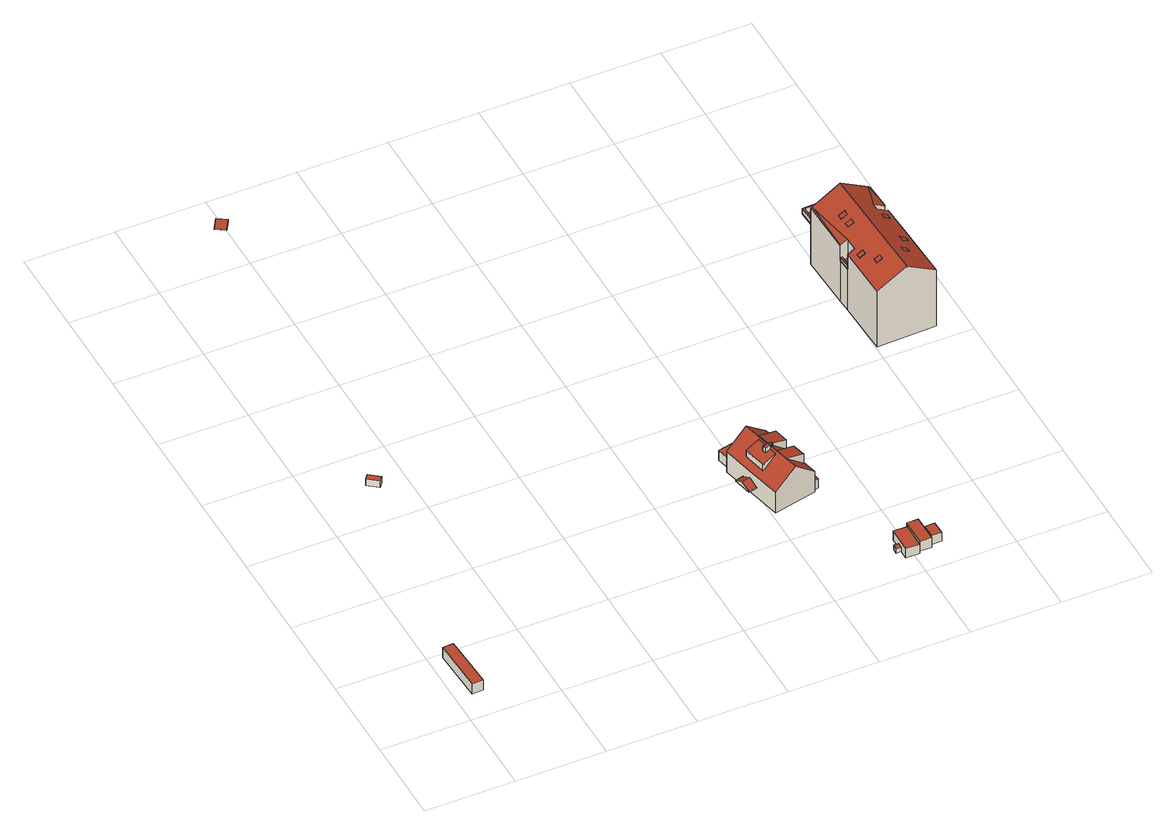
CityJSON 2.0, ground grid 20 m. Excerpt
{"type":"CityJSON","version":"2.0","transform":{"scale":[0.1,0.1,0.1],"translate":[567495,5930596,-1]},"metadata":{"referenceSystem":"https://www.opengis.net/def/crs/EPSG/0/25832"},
"CityObjects":{
"building1":{"type":"Building","attributes":{"Grundfläche 2D":"29.590932","Grundhöhe NN":"5.569"},"geometry":[{"type":"Solid","lod":"3","boundaries":[[[[0,1,2,3]],[[4,5,3,2]],[[5,6,0,3]],[[6,7,1,0]],[[7,4,2,1]],[[7,6,5,4]]]],"semantics":{"surfaces":[{"type":"RoofSurface"},{"type":"WallSurface"},{"type":"GroundSurface"}],"values":[[0,1,1,1,1,2]]}}]},
"building2":{"type":"Building","attributes":{"Grundfläche 2D":"3.899301","Grundhöhe NN":"5.069"},"geometry":[{"type":"Solid","lod":"3","boundaries":[[[[8,9,10,11]],[[12,13,11,10]],[[13,14,8,11]],[[14,15,9,8]],[[15,12,10,9]],[[15,14,13,12]]]],"semantics":{"surfaces":[{"type":"RoofSurface"},{"type":"WallSurface"},{"type":"GroundSurface"}],"values":[[0,1,1,1,1,2]]}}]},
"building3":{"type":"Building","attributes":{"Grundfläche 2D":"6.041220","Grundhöhe NN":"-0.001"},"geometry":[{"type":"Solid","lod":"3","boundaries":[[[[16,17,18,19]],[[20,21,19,18]],[[21,22,16,19]],[[22,23,17,16]],[[23,20,18,17]],[[23,22,21,20]]]],"semantics":{"surfaces":[{"type":"RoofSurface"},{"type":"WallSurface"},{"type":"GroundSurface"}],"values":[[0,1,1,1,1,2]]}}]},
"building4":{"type":"Building","attributes":{"Grundfläche 2D":"156.137050","Grundhöhe NN":"4.128"},"children":["building4-1","building4-2","building4-3"],"geometry":[{"type":"MultiSurface","lod":"3","boundaries":[[[24,25,26,27]],[[28,29,30,31]],[[32,33,34,35,36,37,38,39,40,41,42]],[[43,44,45,46,47,48,49],[39,38,35,34,50,51,52,53,54,55]],[[45,44,43,49,56,57,58],[59,60,26,25,61,62],[63,64,65,66,67,68,69,70]],[[71,72,73,74]],[[61,25,24,62]],[[60,59,27,26]],[[59,62,24,27]],[[69,68,31,30,70]],[[68,67,28,31]],[[66,65,29,28,67]],[[65,64,63,70,30,29]],[[40,54,53,52,51,42,41]],[[33,32,42,51,50,34]],[[54,40,39,55]],[[48,47,46,75,76]],[[56,49,48,76,77]],[[72,78,79,58,57,56,77,80,73]],[[75,46,45,58,79]],[[74,73,80,81]],[[71,74,81,82]],[[72,71,82,78]],[[77,76,75,79,78,82,81,80]]],"semantics":{"surfaces":[{"type":"RoofSurface"},{"type":"WallSurface"},{"type":"GroundSurface"}],"values":[0,0,0,0,0,0,1,1,1,1,1,1,1,1,1,1,1,1,1,1,1,1,1,2]}}]},
"building4-1":{"type":"BuildingInstallation","parents":["building4"],"geometry":[{"type":"MultiSurface","lod":"3","boundaries":[[[83,84,85,86]],[[86,85,37,36]],[[87,83,86,36,35]],[[87,88,84,83]],[[37,85,84,88,38]]],"semantics":{"surfaces":[{"type":"RoofSurface"},{"type":"WallSurface"}],"values":[0,1,1,1,1]}}]},
"building4-2":{"type":"BuildingInstallation","parents":["building4"],"geometry":[{"type":"MultiSurface","lod":"3","boundaries":[[[89,90,91,92,93,94,95,96,97,98,99,100,101,102,103,104,105,106,107,108,109,110,111,112,113,114]],[[115,116,93,92]],[[116,117,94,93]],[[117,118,94]],[[119,115,92,91]],[[118,44,95,94]],[[44,120,96,95]],[[120,121,97,96]],[[121,122,98,97]],[[122,123,99,98]],[[123,124,99]],[[124,125,100,99]],[[125,126,101,100]],[[126,127,102,101]],[[127,128,103,102]],[[128,129,104,103]],[[129,43,105,104]],[[43,130,106,105]],[[130,131,106]],[[131,132,107,106]],[[132,133,108,107]],[[133,134,109,108]],[[134,135,109]],[[135,136,110,109]],[[136,137,111,110]],[[137,138,112,111]],[[138,139,113,112]],[[139,140,114,113]],[[140,141,89,114]],[[141,142,89]],[[142,143,90,89]],[[143,144,91,90]],[[144,119,91]]],"semantics":{"surfaces":[{"type":"RoofSurface"},{"type":"WallSurface"}],"values":[0,1,1,1,1,1,1,1,1,1,1,1,1,1,1,1,1,1,1,1,1,1,1,1,1,1,1,1,1,1,1,1,1]}}]},
"building4-3":{"type":"BuildingInstallation","parents":["building4"],"geometry":[{"type":"MultiSurface","lod":"3","boundaries":[[[145,146,147,148]],[[149,146,145,150]],[[148,147,151,152]],[[150,145,148,152,153]],[[149,150,153,154]],[[147,146,149,154,151]],[[152,151,154,153]]],"semantics":{"surfaces":[{"type":"RoofSurface"},{"type":"WallSurface"},{"type":"OuterCeilingSurface"}],"values":[0,0,1,1,1,1,2]}}]},
"building5":{"type":"Building","attributes":{"Grundfläche 2D":"29.785832","Grundhöhe NN":"4.368"},"geometry":[{"type":"Solid","lod":"3","boundaries":[[[[155,156,157,158]],[[156,155,159,160]],[[157,156,160,161]],[[158,157,161,162]],[[155,158,162,159]],[[160,159,162,161]]]],"semantics":{"surfaces":[{"type":"RoofSurface"},{"type":"WallSurface"},{"type":"GroundSurface"}],"values":[[0,1,1,1,1,2]]}}]},
"building6":{"type":"Building","attributes":{"Grundfläche 2D":"18.738500","Grundhöhe NN":"4.293"},"geometry":[{"type":"Solid","lod":"3","boundaries":[[[[163,164,165,166]],[[167,168,169,170]],[[168,171,172,164,163,173,174,169]],[[165,164,172,175]],[[166,165,175,176]],[[163,166,176,173]],[[170,169,174,177]],[[167,170,177,178]],[[168,167,178,171]],[[173,176,175,172,171,178,177,174]]]],"semantics":{"surfaces":[{"type":"RoofSurface"},{"type":"WallSurface"},{"type":"GroundSurface"}],"values":[[0,0,1,1,1,1,1,1,1,2]]}}]},
"building7":{"type":"Building","attributes":{"Grundfläche 2D":"15.034995","Grundhöhe NN":"4.293"},"geometry":[{"type":"Solid","lod":"3","boundaries":[[[[179,180,181,182]],[[183,184,182,181]],[[184,185,179,182]],[[185,186,180,179]],[[186,183,181,180]],[[186,185,184,183]]]],"semantics":{"surfaces":[{"type":"RoofSurface"},{"type":"WallSurface"},{"type":"GroundSurface"}],"values":[[0,1,1,1,1,2]]}}]},
"building8":{"type":"Building","attributes":{"Grundfläche 2D":"6.723170","Grundhöhe NN":"4.293"},"geometry":[{"type":"Solid","lod":"3","boundaries":[[[[187,188,189,190]],[[191,192,190,189]],[[192,193,187,190]],[[193,194,188,187]],[[194,191,189,188]],[[194,193,192,191]]]],"semantics":{"surfaces":[{"type":"RoofSurface"},{"type":"WallSurface"},{"type":"GroundSurface"}],"values":[[0,1,1,1,1,2]]}}]},
"building9":{"type":"Building","attributes":{"Grundfläche 2D":"413.787176","Grundhöhe NN":"-0.001"},"children":["building9-1","building9-2","building9-3","building9-4","building9-5","building9-6","building9-7","building9-8","building9-9"],"geometry":[{"type":"MultiSurface","lod":"3","boundaries":[[[195,196,197,198,199,200,201,202]],[[203,199,198,204,205,206,207]],[[196,208,209,210,197]],[[211,197,210]],[[212,213,204]],[[213,205,204]],[[214,215,216,217,218,219]],[[220,221,222,223,224,225]],[[226,227,228,229]],[[200,199,203,230,231]],[[201,200,231,232,227,202]],[[202,227,226,195]],[[195,226,229,196]],[[233,209,208,196,229,228,234]],[[235,211,210,209,233,236,237,224]],[[238,212,204,198,197,211,235,224,223,222,221]],[[239,240,241,237,236,242]],[[243,213,212,238,221,240,239,244,216]],[[216,214,205,213,243]],[[205,214,219,206]],[[206,219,218,217,245,207]],[[207,245,217,246,230,203]],[[217,216,244,246]],[[221,220,247,240]],[[225,224,237,248]],[[220,225,248,247]],[[228,227,232,234]],[[234,232,231,230,246,244,239,242,236,233],[249,250,244]],[[241,240,247,248,237]]],"semantics":{"surfaces":[{"type":"RoofSurface"},{"type":"WallSurface"},{"type":"GroundSurface"}],"values":[0,0,0,0,0,0,0,0,0,1,1,1,1,1,1,1,1,1,1,1,1,1,1,1,1,1,1,2,2]}}]},
"building9-1":{"type":"BuildingInstallation","parents":["building9"],"geometry":[{"type":"MultiSurface","lod":"3","boundaries":[[[251,252,253,254,255,256]],[[257,258,256,255]],[[258,259,260,252,251,256]],[[260,261,253,252]],[[255,254,253,261,262,257]]],"semantics":{"surfaces":[{"type":"RoofSurface"},{"type":"WallSurface"}],"values":[0,1,1,1,1]}}]},
"building9-2":{"type":"BuildingInstallation","parents":["building9"],"geometry":[{"type":"MultiSurface","lod":"3","boundaries":[[[263,264,265,266]],[[267,268,266,265]],[[263,266,268,269]],[[264,263,269,270]],[[270,267,265,264]]],"semantics":{"surfaces":[{"type":"RoofSurface"},{"type":"WallSurface"}],"values":[0,1,1,1,1]}}]},
"building9-3":{"type":"BuildingInstallation","parents":["building9"],"geometry":[{"type":"MultiSurface","lod":"3","boundaries":[[[271,272,273,274,275,276,277]],[[272,271,277,278,273]],[[275,274,273,279]],[[279,280,276,275]],[[280,278,277,276]]],"semantics":{"surfaces":[{"type":"RoofSurface"},{"type":"WallSurface"}],"values":[0,1,1,1,1]}}]},
"building9-4":{"type":"BuildingInstallation","parents":["building9"],"geometry":[{"type":"MultiSurface","lod":"3","boundaries":[[[281,282,283,284]],[[285,286,282,281]],[[287,288,283,282,286]],[[288,289,284,283]],[[285,281,284,289]]],"semantics":{"surfaces":[{"type":"RoofSurface"},{"type":"WallSurface"}],"values":[0,1,1,1,1]}}]},
"building9-5":{"type":"BuildingInstallation","parents":["building9"],"geometry":[{"type":"MultiSurface","lod":"3","boundaries":[[[290,291,292,293,294,295,296]],[[297,298,293,292]],[[298,299,300,301,296,295,294,293]],[[290,296,301,302]],[[297,292,291,290,302,303]]],"semantics":{"surfaces":[{"type":"RoofSurface"},{"type":"WallSurface"}],"values":[0,1,1,1,1]}}]},
"building9-6":{"type":"BuildingInstallation","parents":["building9"],"geometry":[{"type":"MultiSurface","lod":"3","boundaries":[[[304,305,306,307]],[[307,306,308,309]],[[304,307,309,310]],[[305,304,310,311]],[[311,308,306,305]]],"semantics":{"surfaces":[{"type":"RoofSurface"},{"type":"WallSurface"}],"values":[0,1,1,1,1]}}]},
"building9-7":{"type":"BuildingInstallation","parents":["building9"],"geometry":[{"type":"MultiSurface","lod":"3","boundaries":[[[312,313,314,315,316,317]],[[318,317,316,315,319,320]],[[312,317,318,321]],[[313,312,321,322]],[[319,315,314,313,322,323]]],"semantics":{"surfaces":[{"type":"RoofSurface"},{"type":"WallSurface"}],"values":[0,1,1,1,1]}}]},
"building9-8":{"type":"BuildingInstallation","parents":["building9"],"geometry":[{"type":"MultiSurface","lod":"3","boundaries":[[[243,245,324,325]],[[216,217,245,243]],[[218,324,245,217]],[[325,324,218,215]],[[215,216,243,325]]],"semantics":{"surfaces":[{"type":"RoofSurface"},{"type":"WallSurface"}],"values":[0,1,1,1,1]}}]},
"building9-9":{"type":"BuildingInstallation","parents":["building9"],"geometry":[{"type":"MultiSurface","lod":"3","boundaries":[[[238,326,327,328,329,235,330,331]],[[222,326,238,221]],[[222,332,327,326]],[[328,327,332,333]],[[333,223,329,328]],[[224,235,329,223]],[[224,225,330,235]],[[225,220,331,330]],[[220,221,238,331]]],"semantics":{"surfaces":[{"type":"RoofSurface"},{"type":"WallSurface"}],"values":[0,1,1,1,1,1,1,1,1]}}]}
},
"vertices":[
[28,135,93],[4,134,93],[9,12,93],[34,13,93],[9,12,66],[34,13,66],[28,135,66],[4,134,66],
[124,654,78],[101,672,78],[93,662,78],[116,643,78],[93,662,61],[116,643,61],[124,654,61],[101,672,61],
[193,1541,17],[180,1520,13],[201,1507,13],[214,1528,17],[201,1507,10],[214,1528,10],[193,1541,10],[180,1520,10],
[856,379,132],[814,369,145],[821,338,145],[863,347,132],[833,285,145],[875,294,132],[868,324,132],[827,314,145],[792,301,132],[794,302,133],[821,308,143],[817,326,143],[806,323,139],[804,331,139],[815,334,143],[809,361,143],[778,354,132],[789,304,132],[789,301,132],[821,328,146],[819,335,146],[803,405,146],[755,394,106],[771,322,106],[789,243,106],[838,254,146],[792,301,118],[789,301,116],[789,304,116],[780,344,117],[778,354,117],[784,355,122],[885,265,106],[877,300,106],[851,415,106],[863,347,108],[846,343,123],[826,372,134],[856,379,108],[872,308,109],[874,297,109],[875,294,109],[871,293,112],[833,285,144],[827,314,144],[861,322,114],[868,324,109],[892,304,75],[877,300,75],[884,269,75],[897,272,75],[755,394,51],[789,243,51],[885,265,51],[877,300,51],[851,415,51],[884,269,51],[897,272,51],[892,304,51],
[818,326,152],[816,334,152],[804,331,152],[806,323,152],[818,326,143],[816,334,143],
[824,334,151],[824,335,151],[823,335,151],[822,335,151],[821,335,151],[820,335,151],[819,335,151],[819,334,151],[818,334,151],[818,333,151],[818,332,151],[818,331,151],[818,330,151],[819,329,151],[819,328,151],[820,328,151],[821,328,151],[822,328,151],[823,328,151],[823,329,151],[824,329,151],[824,330,151],[825,330,151],[825,331,151],[825,332,151],[825,333,151],[822,335,144],[821,335,145],[820,335,145],[820,335,146],[823,335,144],[819,334,146],[818,334,145],[818,333,145],[818,332,145],[818,332,144],[818,331,144],[818,330,144],[819,329,145],[819,328,145],[820,328,146],[822,328,146],[822,328,145],[823,328,145],[823,329,144],[824,329,144],[824,329,143],[824,330,143],[825,330,143],[825,331,143],[825,332,142],[825,333,142],[824,334,142],[824,334,143],[824,335,143],[823,335,143],
[752,317,88],[771,322,88],[767,343,77],[748,338,77],[776,301,77],[757,297,77],[767,343,75],[748,338,75],[757,297,75],[776,301,75],
[762,395,79],[846,414,79],[838,448,79],[755,430,79],[762,395,54],[846,414,54],[838,448,54],[755,430,54],
[962,68,77],[961,10,77],[991,9,77],[992,67,77],[950,30,64],[961,30,64],[961,43,64],[950,43,64],[961,30,53],[961,10,53],[962,68,53],[961,43,53],[991,9,53],[992,67,53],[950,43,53],[950,30,53],
[1020,76,79],[995,76,79],[995,15,79],[1020,15,79],[995,15,53],[1020,15,53],[1020,76,53],[995,76,53],
[1046,23,76],[1046,55,75],[1024,55,75],[1024,23,76],[1024,55,53],[1024,23,53],[1046,23,53],[1046,55,53],
[1302,839,172],[1302,854,172],[1322,918,160],[1260,916,196],[1270,637,196],[1336,640,158],[1331,766,158],[1328,840,158],[1204,635,158],[1197,913,160],[1214,789,167],[1215,759,167],[1199,758,158],[1327,855,158],[1328,855,158],[1328,857,158],[1325,918,158],[1193,913,158],[1198,789,158],[1214,789,118],[1201,789,118],[1198,789,118],[1199,758,118],[1202,758,118],[1215,759,118],[1192,948,116],[1193,913,116],[1197,913,116],[1322,918,116],[1325,918,116],[1324,954,116],[1302,839,146],[1328,840,146],[1327,855,146],[1302,854,146],[1204,635,10],[1336,640,10],[1328,840,10],[1328,855,10],[1327,855,10],[1325,918,129],[1325,918,10],[1325,918,114],[1193,913,129],[1193,913,10],[1193,913,114],[1322,918,114],[1322,918,10],[1198,789,127],[1198,789,10],[1199,758,127],[1199,758,10],[1192,948,114],[1324,954,114],[1201,789,10],[1214,789,10],
[1232,840,180],[1238,840,183],[1238,852,183],[1237,852,182],[1225,851,176],[1225,840,176],[1225,851,175],[1225,840,175],[1232,840,179],[1238,840,182],[1238,852,182],[1237,852,181],
[1243,705,183],[1231,705,176],[1231,693,176],[1243,693,183],[1231,693,175],[1243,693,182],[1243,705,182],[1231,705,175],
[1316,734,168],[1320,735,166],[1320,735,165],[1320,743,165],[1320,747,165],[1307,747,173],[1307,734,173],[1307,734,172],[1320,747,164],[1307,747,172],
[1292,707,183],[1293,696,182],[1304,696,176],[1303,707,176],[1292,707,182],[1293,696,181],[1298,696,179],[1304,696,175],[1303,707,175],
[1317,822,165],[1309,822,170],[1305,822,172],[1305,810,172],[1307,810,171],[1314,810,167],[1318,810,165],[1305,822,171],[1305,810,171],[1307,810,170],[1314,810,166],[1318,810,164],[1317,822,164],[1309,822,169],
[1224,742,173],[1212,742,166],[1212,730,166],[1224,730,173],[1212,730,165],[1224,730,172],[1224,742,172],[1212,742,165],
[1239,813,183],[1239,825,183],[1227,824,176],[1226,824,176],[1226,823,176],[1227,813,176],[1227,813,175],[1226,824,175],[1226,823,175],[1239,813,182],[1239,825,182],[1227,824,175],
[1202,758,127],[1201,789,127],
[1197,913,129],[1196,945,129],[1320,951,129],[1322,918,129],[1324,954,129],[1192,948,129],[1196,945,116],[1320,951,116]
]}
